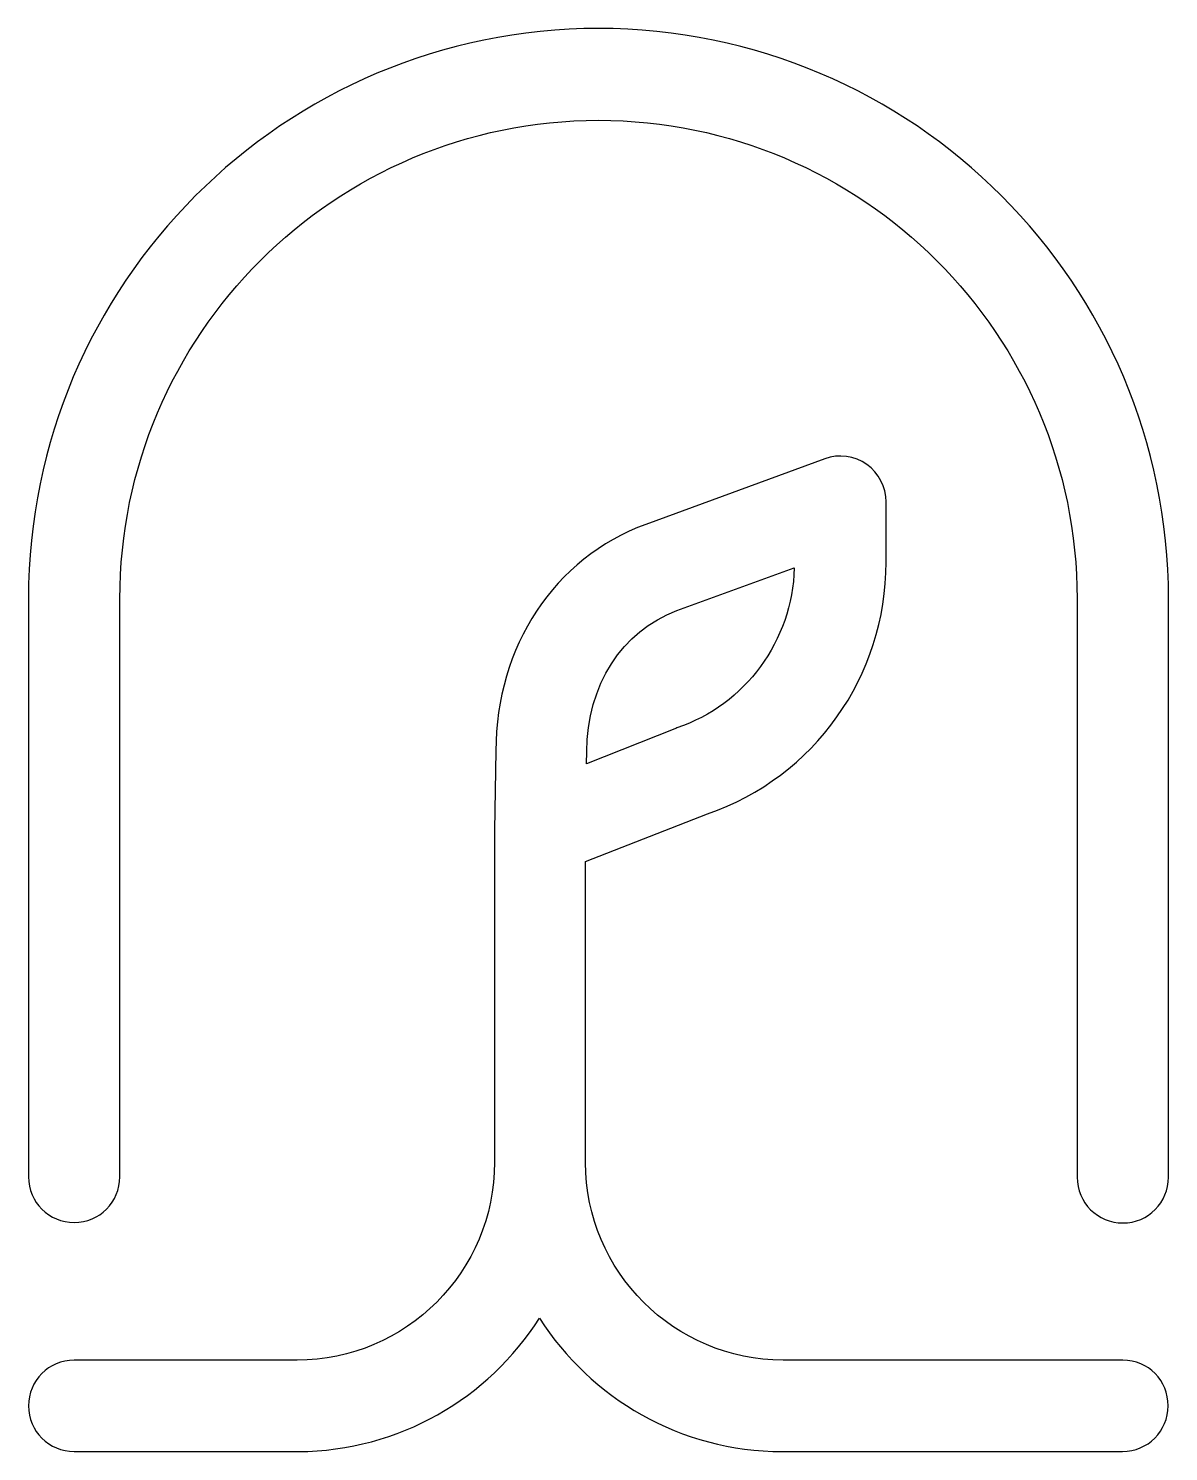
# Model space of a CAD drawing. Extents: x 24.29 to 32.3, y 96.94 to 106.94.
import ezdxf

# ---------------------------------------------------------------- set-up
doc = ezdxf.new("R2010")
doc.units = 0
doc.layers.get('0').update_dxf_attribs({"linetype": 'CONTINUOUS'})

msp = doc.modelspace()

# ---------------------------------------------------------------- linework, layer by layer
at = {"color": 7}
for p, q in [((28.294791, 106.944597), (28.294791, 106.944597)), ((29.885699, 103.920359), (28.628124, 103.459753)), ((30.316001, 103.193087), (30.316001, 103.617329)), ((28.846306, 102.853693), (29.670547, 103.153693)), ((24.288736, 102.938542), (24.288736, 98.87491)), ((24.931159, 98.87491), (24.931159, 102.935511)), ((31.658424, 102.935511), (31.658424, 98.87188)), ((32.300847, 98.87188), (32.300847, 102.935511)), ((28.831154, 102.023391), (28.209943, 101.777937)), ((27.57358, 101.868846), (27.564489, 101.311271)), ((28.209943, 101.777937), (28.212973, 101.862785)), ((28.203882, 101.090059), (29.061457, 101.426422)), ((27.564489, 101.311271), (27.564489, 101.30824)), ((27.564489, 101.30824), (27.564489, 101.30824)), ((27.564489, 101.30824), (27.564489, 98.97794)), ((28.203882, 98.97491), (28.203882, 101.090059)), ((26.164491, 97.587033), (24.609947, 97.587033)), ((31.979635, 97.587033), (29.59176, 97.587033)), ((31.979635, 97.587033), (31.979635, 97.587033)), ((24.609947, 96.944609), (26.173582, 96.944609)), ((29.585699, 96.944609), (29.585699, 96.944609)), ((29.585699, 96.944609), (31.976605, 96.944609))]:
    msp.add_line(p, q, dxfattribs=at)
for points in [[(28.294791, 106.944597), (26.085703, 106.944597), (24.288736, 105.14763), (24.288736, 102.938542)], [(32.300847, 102.935511), (32.300847, 105.14763), (30.50388, 106.944597), (28.294791, 106.944597)], [(24.931159, 102.935511), (24.931159, 104.790054), (26.440248, 106.299144), (28.294791, 106.299144)], [(28.294791, 106.299144), (30.149335, 106.299144), (31.658424, 104.790054), (31.658424, 102.935511)], [(30.179638, 103.880965), (30.094789, 103.941571), (29.982668, 103.956722), (29.885699, 103.920359)], [(30.316001, 103.617329), (30.316001, 103.723389), (30.264486, 103.820359), (30.179638, 103.880965)], [(28.628124, 103.459753), (27.985701, 103.22642), (27.57358, 102.599148), (27.57358, 101.868846)], [(29.670547, 103.153693), (29.655396, 102.641572), (29.328124, 102.193088), (28.846306, 102.029452)], [(29.061457, 101.426422), (29.812971, 101.683998), (30.316001, 102.393088), (30.316001, 103.193087)], [(28.212973, 101.862785), (28.212973, 102.326421), (28.461458, 102.714299), (28.846306, 102.853693)], [(28.846306, 102.029452), (28.840245, 102.026421), (28.837215, 102.026421), (28.831154, 102.023391)], [(27.564489, 98.97794), (27.564489, 98.211275), (26.943278, 97.587033), (26.176612, 97.587033)], [(29.59176, 97.587033), (28.828124, 97.587033), (28.203882, 98.208244), (28.203882, 98.97491)], [(24.288736, 98.87491), (24.288736, 98.696122), (24.43419, 98.553698), (24.609947, 98.553698)], [(24.609947, 98.553698), (24.788735, 98.553698), (24.931159, 98.699153), (24.931159, 98.87491)], [(31.658424, 98.87188), (31.658424, 98.693092), (31.803878, 98.550668), (31.979635, 98.550668)], [(31.979635, 98.550668), (32.158423, 98.550668), (32.300847, 98.696122), (32.300847, 98.87188)], [(26.185703, 96.944609), (26.894793, 96.94764), (27.522065, 97.320367), (27.87964, 97.880972)], [(27.87964, 97.880972), (28.240246, 97.320367), (28.870548, 96.944609), (29.585699, 96.944609)], [(24.609947, 97.587033), (24.43116, 97.587033), (24.288736, 97.441578), (24.288736, 97.265821)], [(26.176612, 97.587033), (26.173582, 97.587033), (26.167521, 97.587033), (26.164491, 97.587033)], [(32.297817, 97.265821), (32.300847, 97.441578), (32.158423, 97.587033), (31.979635, 97.587033)], [(24.288736, 97.265821), (24.288736, 97.087033), (24.43419, 96.944609), (24.609947, 96.944609)], [(31.976605, 96.944609), (32.155393, 96.944609), (32.297817, 97.090064), (32.297817, 97.265821)], [(26.173582, 96.944609), (26.176612, 96.944609), (26.182673, 96.944609), (26.185703, 96.944609)]]:
    msp.add_open_spline(points, degree=3, dxfattribs=at)

doc.saveas('drawing.dxf')
